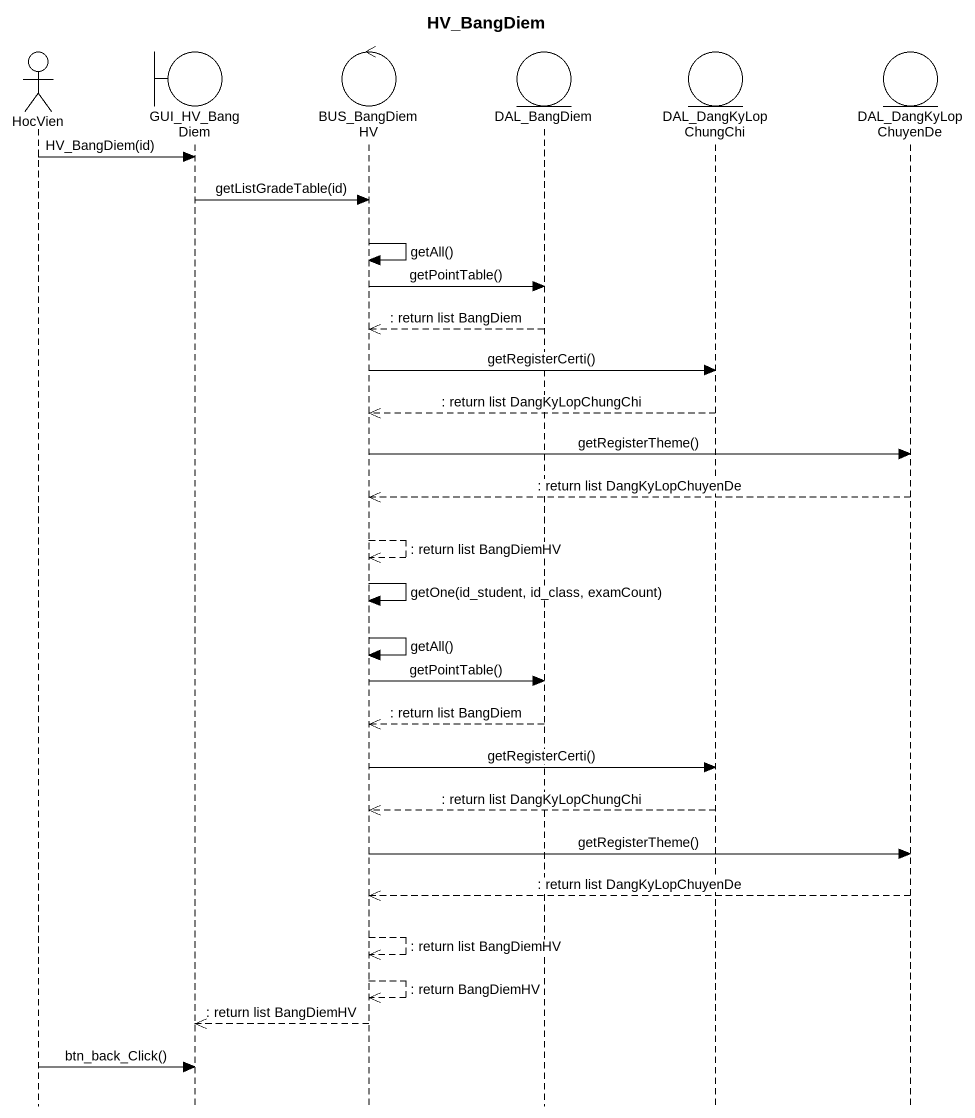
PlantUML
@startuml
title HV_BangDiem
hide footbox
actor HocVien
boundary GUI_HV_BangDiem
control BUS_BangDiemHV
entity DAL_BangDiem
entity DAL_DangKyLopChungChi
entity DAL_DangKyLopChuyenDe

HocVien -> GUI_HV_BangDiem : HV_BangDiem(id)
GUI_HV_BangDiem -> BUS_BangDiemHV : getListGradeTable(id)
BUS_BangDiemHV -> BUS_BangDiemHV : getAll()
BUS_BangDiemHV -> DAL_BangDiem : getPointTable()
DAL_BangDiem -->> BUS_BangDiemHV : : return list BangDiem
BUS_BangDiemHV -> DAL_DangKyLopChungChi : getRegisterCerti()
DAL_DangKyLopChungChi -->> BUS_BangDiemHV : : return list DangKyLopChungChi
BUS_BangDiemHV -> DAL_DangKyLopChuyenDe : getRegisterTheme()
DAL_DangKyLopChuyenDe -->> BUS_BangDiemHV : : return list DangKyLopChuyenDe
BUS_BangDiemHV -->> BUS_BangDiemHV : : return list BangDiemHV
BUS_BangDiemHV -> BUS_BangDiemHV : getOne(id_student, id_class, examCount)
BUS_BangDiemHV -> BUS_BangDiemHV : getAll()
BUS_BangDiemHV -> DAL_BangDiem : getPointTable()
DAL_BangDiem -->> BUS_BangDiemHV : : return list BangDiem
BUS_BangDiemHV -> DAL_DangKyLopChungChi : getRegisterCerti()
DAL_DangKyLopChungChi -->> BUS_BangDiemHV : : return list DangKyLopChungChi
BUS_BangDiemHV -> DAL_DangKyLopChuyenDe : getRegisterTheme()
DAL_DangKyLopChuyenDe -->> BUS_BangDiemHV : : return list DangKyLopChuyenDe
BUS_BangDiemHV -->> BUS_BangDiemHV : : return list BangDiemHV
BUS_BangDiemHV -->> BUS_BangDiemHV : : return BangDiemHV
BUS_BangDiemHV -->> GUI_HV_BangDiem : : return list BangDiemHV
HocVien -> GUI_HV_BangDiem : btn_back_Click()
@enduml
